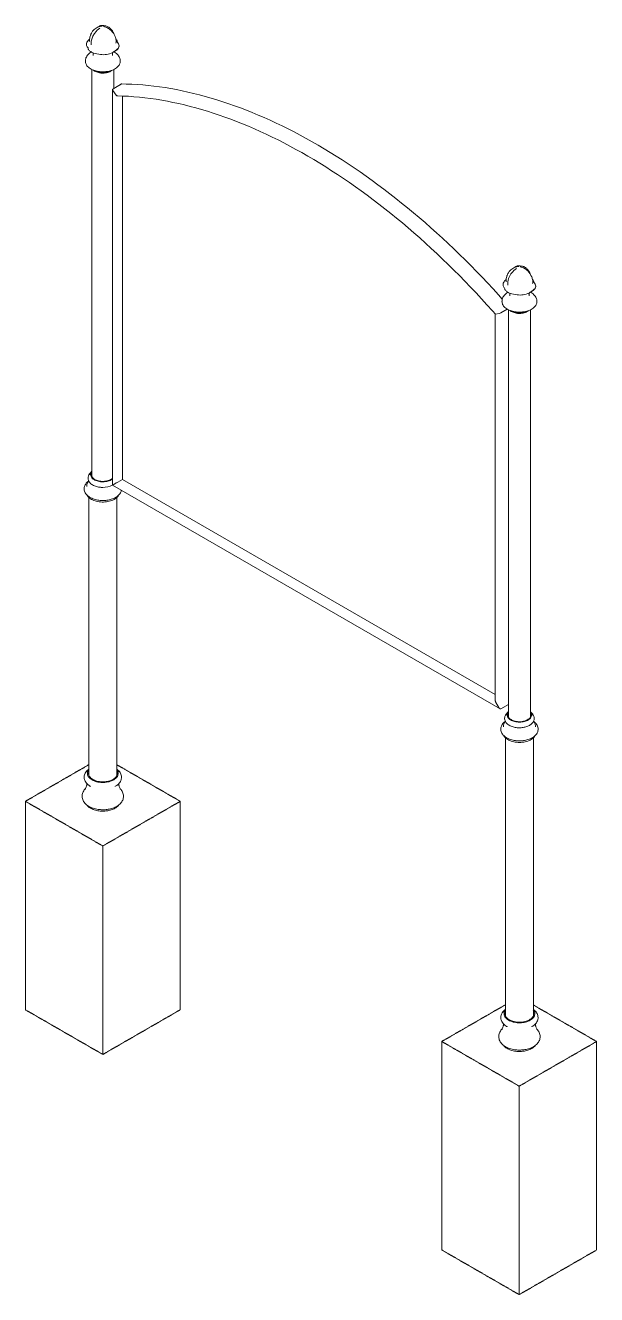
# Model space of a CAD drawing. Header units: millimetres. Extents: x -355 to 6904, y 484 to 5342.
# Drawn here: x 5346 to 6904, y 1877 to 5342 of the extents above; entities that cross this region are included whole.
import ezdxf

# ---------------------------------------------------------------- set-up
doc = ezdxf.new("R2010")
doc.units = ezdxf.units.MM
doc.linetypes.add('HIDDEN', pattern=[1.905, 1.27, -0.635])
doc.layers.add('ZANO_R', color=7, linetype='Continuous', lineweight=0)
doc.layers.add('ZANO_R_przerywana', color=7, linetype='HIDDEN', lineweight=0)

msp = doc.modelspace()

# ---------------------------------------------------------------- linework, layer by layer
at = {"layer": 'ZANO_R'}
for p, q in [((5559.6, 5340.3), (5559.4, 5340.3)), ((5525.4, 5288.6), (5525.4, 5288.5)), ((5586.5, 5269.2), (5586.6, 5269.3)), ((5593.1, 5293), (5593.1, 5293.2)), ((5546.4, 5263.1), (5546.6, 5263)), ((5527.2, 5221.3), (5527.2, 4109.8)), ((5539.8, 5216.8), (5539.8, 5216.6)), ((5574.6, 5216.6), (5574.6, 5216.8)), ((5587.2, 5169.7), (5587.2, 5221.3)), ((5583.2, 5166.2), (5583.2, 4086.3)), ((5608, 5181.7), (5584.1, 5167.8)), ((5608, 5181.6), (5584.1, 5167.8)), ((5584.1, 5163.9), (5593.9, 5151)), ((5584.1, 5163.8), (5593.9, 5151)), ((5610.8, 5148.8), (5610.8, 4102.3)), ((6696, 4684.3), (6695.7, 4684.3)), ((6661.7, 4632.6), (6661.7, 4632.5)), ((6722.9, 4613.2), (6722.9, 4613.3)), ((6729.5, 4637), (6729.5, 4637.2)), ((6682.8, 4607), (6683, 4607)), ((6627.8, 4553.8), (6627.8, 3498.1)), ((6628.7, 4553.7), (6638.6, 4555.1)), ((6628.7, 4553.7), (6638.5, 4555.1)), ((6642.8, 4556.7), (6660.5, 4566.9)), ((6642.8, 4556.7), (6660.5, 4566.9)), ((6663.6, 4565.3), (6663.6, 3453.7)), ((6676.2, 4560.8), (6676.2, 4560.6)), ((6711, 4560.6), (6711, 4560.8)), ((6723.6, 3453.8), (6723.6, 4565.3)), ((5584.1, 4086.8), (5593.9, 4092.5)), ((5598.2, 4095), (5610.8, 4102.3)), ((5610.8, 4102.3), (6627.8, 3515.2)), ((5583.2, 4086.3), (6640.7, 3475.9)), ((5519.3, 4052.7), (5519.3, 3293.8)), ((5595.1, 3293.8), (5595.1, 4052.7)), ((6638.6, 3478.1), (6628.7, 3495.2)), ((6663.6, 3487.7), (6642.8, 3475.7)), ((6655.7, 3396.7), (6655.7, 2637.8)), ((6731.5, 2637.8), (6731.5, 3396.7)), ((6731.5, 2641.5), (6732.1, 2639.7))]:
    msp.add_line(p, q, dxfattribs=at)
at = {"layer": 'ZANO_R', "flags": 128}
for points in [[(5552.2, 5339.2), (5551.9, 5339.1), (5550, 5338.9), (5548.2, 5338.4), (5546.5, 5337.9), (5544.5, 5337.2), (5541.9, 5336), (5538.9, 5334.3), (5536.2, 5332.3), (5533.8, 5330.3), (5531.8, 5328.3), (5530.4, 5326.8), (5529.3, 5325.4), (5528.4, 5324.2), (5527.3, 5322.5), (5526, 5320.2), (5524.8, 5317.7), (5524.1, 5316.2), (5523.7, 5315), (5523.3, 5313.9), (5522.7, 5312.2), (5522, 5309.7), (5521.4, 5306.4), (5521.1, 5303.6), (5521.1, 5300.3), (5521.3, 5297.6)], [(5560, 5340.4), (5559.7, 5340.6), (5558.8, 5340.9), (5558.1, 5341.2), (5557.5, 5341.4), (5556.3, 5341.6), (5555.1, 5341.6), (5553.3, 5341.4), (5551.1, 5340.9), (5548.9, 5340), (5547, 5339), (5545.7, 5338), (5544.8, 5337.3)], [(5587.7, 5317), (5586.8, 5319.7), (5585.5, 5322.4), (5583.2, 5326.6), (5580.1, 5330.7), (5578.6, 5332.4), (5577.2, 5333.7), (5575.7, 5335), (5573.7, 5336.5), (5571.2, 5338), (5569, 5339), (5567.2, 5339.6), (5565.6, 5340.1), (5563.9, 5340.4), (5562.1, 5340.6), (5560.2, 5340.4), (5559.6, 5340.3)], [(5549.3, 5334.3), (5549.1, 5334.2), (5545.5, 5331.4), (5542.2, 5328.5), (5539.1, 5325.3), (5534.1, 5319.1), (5530.1, 5312.3), (5527.7, 5306.8), (5526.2, 5301.5)], [(5593.1, 5293), (5593.4, 5297), (5593.3, 5301), (5592.9, 5304.3), (5592.3, 5306.9), (5591.6, 5308.9), (5590.8, 5310.9), (5588.8, 5315.3), (5585.9, 5320), (5582.8, 5324.2), (5580.9, 5326.3), (5579, 5328.1), (5577.2, 5329.8), (5575.2, 5331.3), (5572.8, 5333), (5570.9, 5334.1)], [(5526.1, 5268.8), (5524.8, 5268.1), (5522.2, 5266.3), (5519.7, 5264.4), (5517.4, 5262.3), (5515.4, 5260), (5513.7, 5257.7), (5512.3, 5255.3), (5511.2, 5252.9), (5510.5, 5250.7), (5510.1, 5248.6), (5509.8, 5246.7), (5509.7, 5245.4), (5509.7, 5244.6), (5509.7, 5244.2), (5509.7, 5243.5), (5509.7, 5242.2), (5510.1, 5239.9), (5510.6, 5237.8), (5511.4, 5235.7), (5512.5, 5233.6), (5513.9, 5231.6), (5515.7, 5229.5), (5517.7, 5227.5), (5520, 5225.6), (5522.6, 5223.8), (5525.5, 5222.1), (5528.6, 5220.6), (5532, 5219.2), (5535.2, 5218.1), (5538.5, 5217.1), (5541.8, 5216.4), (5545.2, 5215.8), (5548.3, 5215.4), (5550.9, 5215.1), (5553.1, 5215), (5557.2, 5214.9)], [(5513.1, 5293.5), (5512.9, 5292.8), (5512.6, 5290.9), (5512.7, 5289), (5513.1, 5287), (5513.7, 5285.2), (5514.7, 5283.4), (5515.9, 5281.6), (5517, 5280.3)], [(5513.9, 5295.6), (5513.4, 5294.6), (5513.2, 5293.9)], [(5516.9, 5280.8), (5516.9, 5280.7), (5516.9, 5280.5)], [(5516.9, 5280.5), (5516.9, 5280), (5517.1, 5278.5), (5517.5, 5277.1), (5518.3, 5275.6), (5519.2, 5274.2), (5520.6, 5272.7), (5522.2, 5271.3), (5524.1, 5269.9), (5526.3, 5268.7), (5527.2, 5268.2)], [(5527.5, 5268.1), (5527.6, 5268), (5528.2, 5267.8), (5532, 5266.2), (5536.4, 5264.8), (5541.3, 5263.7), (5546.6, 5263.1)], [(5531.7, 5266.3), (5531.2, 5265), (5530.9, 5263.7), (5530.7, 5262.4), (5530.6, 5260.6), (5530.7, 5259.6), (5530.7, 5259.5), (5530.7, 5259.5), (5530.7, 5259.4), (5530.7, 5259.4), (5530.7, 5259.4), (5530.7, 5259.4), (5530.7, 5259.4), (5530.7, 5259.4)], [(5557.2, 5214.9), (5561.2, 5214.9), (5562.8, 5215), (5565.5, 5215.3), (5568.2, 5215.6), (5571.1, 5216.1), (5574.1, 5216.7), (5577.1, 5217.5), (5580.1, 5218.4), (5583.2, 5219.5), (5586.2, 5220.7), (5589, 5222.2), (5591.7, 5223.7), (5594.2, 5225.4), (5596.4, 5227.2), (5598.5, 5229.2), (5600.2, 5231.2), (5601.7, 5233.3), (5602.8, 5235.4), (5603.7, 5237.3), (5604.2, 5239.2), (5604.6, 5241.1), (5604.7, 5242.8), (5604.8, 5243.9), (5604.8, 5244.4), (5604.7, 5244.9), (5604.7, 5245.7), (5604.6, 5247.2), (5604.3, 5249), (5603.7, 5251.3), (5602.9, 5253.6), (5601.8, 5255.9), (5600.4, 5258.2), (5598.7, 5260.4), (5596.8, 5262.5), (5594.6, 5264.5), (5592, 5266.5), (5589.3, 5268.3), (5587, 5269.5)], [(5583.7, 5259.4), (5583.7, 5259.4), (5583.7, 5259.4), (5583.7, 5259.4), (5583.7, 5259.4), (5583.7, 5259.5), (5583.7, 5259.5), (5583.7, 5259.5), (5583.7, 5259.5), (5583.8, 5259.6), (5583.8, 5260.2), (5583.8, 5262.2), (5583.5, 5263.8), (5583.2, 5265.2), (5582.5, 5266.6)], [(5586.5, 5269.3), (5587.6, 5269.8), (5590.1, 5271), (5592.2, 5272.2), (5594.3, 5273.6), (5596.1, 5275.1), (5597.8, 5276.7), (5599.2, 5278.4), (5600.3, 5280.1), (5601.1, 5281.9), (5601.6, 5283.7), (5601.8, 5285.4), (5601.7, 5287.1), (5601.3, 5288.6), (5601.3, 5288.7)], [(5601.1, 5289.1), (5601.3, 5288.7), (5601.8, 5286), (5601.3, 5283.1), (5600, 5280.3), (5599.7, 5279.8), (5597.6, 5277.2), (5594.7, 5274.7), (5591.2, 5272.3), (5587, 5270.2)], [(5596.5, 5298.7), (5597.2, 5297), (5597.4, 5294.8)], [(5546.6, 5263.1), (5546.6, 5263.1), (5546.6, 5263.1)], [(5532.2, 5219), (5532.8, 5218.5), (5534.9, 5217), (5537.2, 5215.7), (5539.7, 5214.5), (5542.4, 5213.5), (5545.4, 5212.7), (5548.4, 5212), (5551.6, 5211.6), (5554.8, 5211.3), (5558, 5211.3), (5561.3, 5211.4), (5564.5, 5211.8), (5567.6, 5212.3), (5570.6, 5213.1), (5573.4, 5214), (5576, 5215.1), (5578.4, 5216.3), (5580.6, 5217.7), (5582.2, 5219)], [(5584.1, 5163.8), (5583.6, 5164.6), (5583.2, 5165.9), (5583.3, 5166.8), (5583.7, 5167.5), (5584.1, 5167.8)], [(5608, 5181.6), (5608.5, 5181.8), (5609.1, 5181.9)], [(6646.9, 4594.6), (6636.6, 4606.1), (6621.6, 4622.4), (6606.6, 4638.5), (6591.5, 4654.5), (6576.3, 4670.2), (6561, 4685.8), (6545.6, 4701.2), (6530.2, 4716.4), (6514.7, 4731.4), (6499.1, 4746.1), (6483.4, 4760.7), (6467.7, 4775), (6452, 4789.2), (6436.1, 4803.1), (6420.2, 4816.8), (6404.3, 4830.3), (6388.3, 4843.6), (6372.3, 4856.7), (6356.2, 4869.5), (6340.1, 4882.1), (6323.9, 4894.4), (6307.7, 4906.6), (6291.5, 4918.4), (6275.3, 4930.1), (6259, 4941.5), (6242.7, 4952.7), (6226.4, 4963.6), (6210, 4974.3), (6193.7, 4984.7), (6177.3, 4994.9), (6160.9, 5004.8), (6144.6, 5014.5), (6128.2, 5023.9), (6111.8, 5033), (6095.5, 5041.9), (6079.1, 5050.6), (6062.7, 5058.9), (6046.4, 5067.1), (6030.1, 5074.9), (6013.8, 5082.5), (5997.5, 5089.8), (5981.3, 5096.8), (5965, 5103.6), (5948.8, 5110.1), (5932.7, 5116.3), (5916.6, 5122.2), (5900.5, 5127.9), (5884.4, 5133.3), (5868.5, 5138.4), (5852.5, 5143.2), (5836.6, 5147.8), (5820.8, 5152), (5805, 5156), (5789.3, 5159.7), (5773.7, 5163.1), (5758.1, 5166.3), (5742.6, 5169.1), (5727.1, 5171.7), (5711.8, 5174), (5696.5, 5176), (5681.3, 5177.7), (5666.1, 5179.1), (5651.1, 5180.2), (5636.2, 5181.1), (5621.3, 5181.6), (5609.1, 5181.9)], [(5597.1, 5149.2), (5597.9, 5149.2), (5612.6, 5148.7), (5627.4, 5148), (5642.2, 5146.9), (5657.2, 5145.6), (5672.2, 5143.9), (5687.4, 5142), (5702.6, 5139.8), (5717.9, 5137.3), (5733.2, 5134.6), (5748.6, 5131.5), (5764.1, 5128.2), (5779.7, 5124.5), (5795.3, 5120.6), (5811, 5116.5), (5826.7, 5112), (5842.5, 5107.2), (5858.4, 5102.2), (5874.3, 5096.9), (5890.2, 5091.3), (5906.2, 5085.5), (5922.2, 5079.4), (5938.3, 5073), (5954.4, 5066.3), (5970.5, 5059.3), (5986.6, 5052.1), (6002.8, 5044.6), (6019, 5036.9), (6035.2, 5028.9), (6051.4, 5020.6), (6067.6, 5012), (6083.9, 5003.2), (6100.1, 4994.2), (6116.4, 4984.9), (6132.6, 4975.3), (6148.9, 4965.4), (6165.1, 4955.4), (6181.3, 4945), (6197.6, 4934.4), (6213.8, 4923.6), (6230, 4912.5), (6246.1, 4901.2), (6262.3, 4889.6), (6278.4, 4877.8), (6294.4, 4865.8), (6310.5, 4853.5), (6326.5, 4841), (6342.5, 4828.3), (6358.4, 4815.3), (6374.3, 4802.2), (6390.1, 4788.8), (6405.9, 4775.1), (6421.6, 4761.3), (6437.3, 4747.2), (6452.9, 4733), (6468.5, 4718.5), (6483.9, 4703.8), (6499.3, 4688.9), (6514.7, 4673.8), (6529.9, 4658.5), (6545.1, 4643.1), (6560.2, 4627.4), (6575.3, 4611.5), (6590.2, 4595.5), (6605, 4579.2), (6619.8, 4562.8), (6627.9, 4553.7)], [(6688.5, 4683.2), (6688.3, 4683.1), (6686.4, 4682.8), (6684.6, 4682.4), (6682.9, 4681.9), (6680.9, 4681.2), (6678.3, 4680), (6675.3, 4678.3), (6672.6, 4676.3), (6670.2, 4674.3), (6668.2, 4672.3), (6666.8, 4670.8), (6665.7, 4669.4), (6664.8, 4668.1), (6663.7, 4666.5), (6662.3, 4664.2), (6661.1, 4661.7), (6660.5, 4660.2), (6660, 4659), (6659.6, 4657.9), (6659.1, 4656.2), (6658.4, 4653.7), (6657.8, 4650.4), (6657.5, 4647.6), (6657.4, 4644.3), (6657.7, 4641.6)], [(6685.6, 4678.3), (6685.5, 4678.2), (6681.9, 4675.4), (6678.6, 4672.5), (6675.4, 4669.3), (6670.5, 4663.1), (6666.4, 4656.3), (6664.1, 4650.7), (6662.6, 4645.4)], [(6696.3, 4684.4), (6696, 4684.6), (6695.2, 4684.9), (6694.5, 4685.2), (6693.9, 4685.4), (6692.7, 4685.5), (6691.5, 4685.6), (6689.7, 4685.4), (6687.4, 4684.9), (6685.3, 4684), (6683.4, 4683), (6682.1, 4682), (6681.1, 4681.3)], [(6724.1, 4661), (6723.1, 4663.7), (6721.9, 4666.4), (6719.5, 4670.6), (6716.5, 4674.7), (6714.9, 4676.4), (6713.6, 4677.7), (6712.1, 4679), (6710.1, 4680.5), (6707.6, 4681.9), (6705.4, 4683), (6703.6, 4683.6), (6701.9, 4684.1), (6700.3, 4684.4), (6698.5, 4684.5), (6696.6, 4684.4), (6696, 4684.3)], [(6729.5, 4637), (6729.8, 4641), (6729.7, 4645), (6729.2, 4648.3), (6728.6, 4650.9), (6728, 4652.9), (6727.2, 4654.9), (6725.1, 4659.3), (6722.3, 4664), (6719.1, 4668.2), (6717.2, 4670.3), (6715.4, 4672.1), (6713.5, 4673.7), (6711.6, 4675.3), (6709.2, 4677), (6707.2, 4678.1)], [(6732.9, 4642.6), (6733.5, 4641), (6733.8, 4638.8)], [(6662.4, 4612.8), (6661.2, 4612.1), (6658.6, 4610.3), (6656.1, 4608.4), (6653.8, 4606.3), (6651.8, 4604), (6650.1, 4601.7), (6648.7, 4599.3), (6647.6, 4596.9), (6646.9, 4594.7), (6646.4, 4592.6), (6646.2, 4590.7), (6646.1, 4589.4), (6646.1, 4588.6), (6646, 4588.1), (6646, 4587.5), (6646.1, 4586.2), (6646.4, 4583.9), (6647, 4581.8), (6647.8, 4579.7), (6648.9, 4577.6), (6650.3, 4575.6), (6652, 4573.5), (6654.1, 4571.5), (6656.4, 4569.6), (6659, 4567.8), (6661.9, 4566.1), (6665, 4564.6), (6668.4, 4563.2), (6671.5, 4562.1), (6674.9, 4561.1), (6678.2, 4560.4), (6681.5, 4559.8), (6684.7, 4559.3), (6687.3, 4559.1), (6689.5, 4558.9), (6693.6, 4558.8)], [(6649.4, 4637.5), (6649.2, 4636.8), (6649, 4634.9), (6649.1, 4633), (6649.4, 4631), (6650.1, 4629.2), (6651, 4627.4), (6652.3, 4625.6), (6653.4, 4624.3)], [(6650.3, 4639.6), (6649.8, 4638.5), (6649.6, 4637.9)], [(6653.3, 4624.7), (6653.3, 4624.7), (6653.2, 4624.5)], [(6653.3, 4624.4), (6653.3, 4624), (6653.5, 4622.5), (6653.9, 4621.1), (6654.6, 4619.6), (6655.6, 4618.2), (6657, 4616.7), (6658.6, 4615.3), (6660.5, 4613.9), (6662.6, 4612.7), (6663.6, 4612.2)], [(6663.8, 4612.1), (6664, 4612), (6664.6, 4611.7), (6668.4, 4610.1), (6672.7, 4608.8), (6677.7, 4607.7), (6683, 4607.1)], [(6668.1, 4610.3), (6667.6, 4609), (6667.2, 4607.7), (6667, 4606.4), (6667, 4604.6), (6667.1, 4603.6), (6667.1, 4603.5), (6667.1, 4603.4), (6667.1, 4603.4), (6667.1, 4603.4), (6667.1, 4603.4), (6667.1, 4603.4), (6667.1, 4603.4), (6667.1, 4603.4)], [(6693.6, 4558.8), (6697.5, 4558.9), (6699.2, 4559), (6701.8, 4559.3), (6704.6, 4559.6), (6707.5, 4560.1), (6710.5, 4560.7), (6713.5, 4561.4), (6716.5, 4562.4), (6719.5, 4563.5), (6722.5, 4564.7), (6725.4, 4566.1), (6728.1, 4567.7), (6730.6, 4569.4), (6732.8, 4571.2), (6734.8, 4573.1), (6736.6, 4575.2), (6738.1, 4577.3), (6739.2, 4579.4), (6740, 4581.3), (6740.6, 4583.2), (6740.9, 4585.1), (6741.1, 4586.8), (6741.1, 4587.9), (6741.1, 4588.4), (6741.1, 4588.9), (6741.1, 4589.7), (6740.9, 4591.1), (6740.7, 4593), (6740.1, 4595.3), (6739.3, 4597.6), (6738.2, 4599.9), (6736.8, 4602.2), (6735.1, 4604.4), (6733.1, 4606.5), (6730.9, 4608.5), (6728.4, 4610.5), (6725.6, 4612.3), (6723.4, 4613.5)], [(6720.1, 4603.4), (6720.1, 4603.4), (6720.1, 4603.4), (6720.1, 4603.4), (6720.1, 4603.4), (6720.1, 4603.4), (6720.1, 4603.5), (6720.1, 4603.5), (6720.1, 4603.5), (6720.1, 4603.6), (6720.2, 4604.2), (6720.2, 4606.2), (6719.9, 4607.8), (6719.5, 4609.2), (6718.9, 4610.6)], [(6722.9, 4613.3), (6724, 4613.8), (6726.5, 4615), (6728.6, 4616.2), (6730.7, 4617.6), (6732.5, 4619), (6734.1, 4620.7), (6735.6, 4622.4), (6736.7, 4624.1), (6737.5, 4625.9), (6738, 4627.7), (6738.2, 4629.4), (6738.1, 4631.1), (6737.7, 4632.6), (6737.6, 4632.6)], [(6737.4, 4633.1), (6737.6, 4632.7), (6738.1, 4630), (6737.7, 4627.1), (6736.4, 4624.2), (6736.1, 4623.8), (6734, 4621.2), (6731.1, 4618.7), (6727.6, 4616.3), (6723.4, 4614.2)], [(6683, 4607), (6683, 4607.1), (6683, 4607.1)], [(6628.7, 4553.7), (6628.1, 4553.6), (6627.9, 4553.7)], [(6668.6, 4563), (6669.2, 4562.5), (6671.2, 4561), (6673.5, 4559.7), (6676.1, 4558.5), (6678.8, 4557.5), (6681.7, 4556.7), (6684.8, 4556), (6687.9, 4555.6), (6691.1, 4555.3), (6694.4, 4555.3), (6697.6, 4555.4), (6700.8, 4555.8), (6703.9, 4556.3), (6706.9, 4557.1), (6709.7, 4558), (6712.4, 4559.1), (6714.8, 4560.3), (6717, 4561.7), (6718.6, 4563)], [(5527.2, 4124.8), (5526.5, 4124.1), (5525.2, 4122.6), (5524.2, 4121.1), (5523.4, 4119.6), (5522.8, 4118.1), (5522.4, 4116.7), (5522.2, 4115.6), (5522.2, 4115.4), (5522.2, 4115.4), (5522.2, 4115.4), (5522.2, 4115.4), (5522.2, 4115.4), (5522.2, 4115.4), (5522.2, 4115.4), (5522.2, 4115.4), (5522.2, 4115.4), (5522.2, 4115.4), (5522.2, 4115.4)], [(5583.2, 4103), (5582, 4102.2), (5579.6, 4100.8), (5576.9, 4099.5), (5574.1, 4098.4), (5571.1, 4097.5), (5567.9, 4096.8), (5564.6, 4096.3), (5561.2, 4095.9), (5557.8, 4095.8), (5554.4, 4095.9), (5551, 4096.1), (5547.7, 4096.6), (5544.5, 4097.3), (5541.4, 4098.1), (5538.5, 4099.1), (5535.8, 4100.3), (5533.3, 4101.7), (5531, 4103.2), (5529.1, 4104.8), (5527.4, 4106.5), (5526.1, 4108.3), (5525.1, 4110.2), (5524.4, 4112.1), (5524.1, 4114.1), (5524.1, 4116.1), (5524.5, 4118), (5525.2, 4120), (5526.3, 4121.8), (5527.2, 4123.1)], [(5518.3, 4097.6), (5518, 4097.3), (5515.8, 4095.5), (5513.8, 4093.7), (5512, 4091.7), (5510.5, 4089.6), (5509.1, 4087.4), (5508, 4085.1), (5507.2, 4082.7), (5506.6, 4080.3), (5506.3, 4077.7), (5506.3, 4075.1), (5506.6, 4072.5), (5507.2, 4070.1), (5508.1, 4067.7), (5509.2, 4065.4), (5510.7, 4063.2), (5512.3, 4061.1), (5514.2, 4059.1), (5516.4, 4057.1), (5518.8, 4055.3), (5521.3, 4053.7), (5524.1, 4052.1), (5527, 4050.7), (5530, 4049.5), (5533.2, 4048.3), (5536.5, 4047.4), (5539.8, 4046.6), (5543.2, 4045.9), (5546.5, 4045.4), (5549.6, 4045.1), (5551.8, 4044.9), (5554.2, 4044.8), (5557.2, 4044.7)], [(5518.7, 4098.1), (5518.7, 4098.1), (5517.2, 4095.9), (5516.3, 4094.5), (5515.8, 4093.5), (5515.1, 4092.1), (5514.4, 4090.3), (5513.8, 4088.3), (5513.5, 4086.2), (5513.4, 4084.4), (5513.4, 4083.6), (5513.4, 4083.3), (5513.4, 4083.2), (5513.4, 4083.1), (5513.4, 4083.1), (5513.4, 4083), (5513.4, 4083), (5513.4, 4083)], [(5524.1, 4120.9), (5523.7, 4120.6), (5522, 4118.9), (5520.6, 4117.1), (5519.4, 4115.2), (5518.4, 4113.3), (5517.7, 4111.2), (5517.2, 4109), (5516.9, 4106.8), (5516.9, 4104.4), (5517.3, 4102), (5517.9, 4099.8), (5518.8, 4097.8), (5520, 4095.7), (5521.4, 4093.8), (5523, 4092), (5524.9, 4090.3), (5527, 4088.7), (5529.3, 4087.2), (5531.7, 4085.9), (5534.3, 4084.7), (5537.1, 4083.6), (5539.9, 4082.7), (5542.8, 4082), (5545.8, 4081.4), (5548.6, 4080.9), (5551.1, 4080.7), (5553.1, 4080.5), (5555.4, 4080.4), (5557.2, 4080.4)], [(5583.2, 4104.8), (5581.7, 4103.7), (5579.5, 4102.3), (5577.1, 4101), (5574.4, 4099.8), (5571.5, 4098.9), (5568.5, 4098.1), (5565.3, 4097.5), (5562, 4097.1), (5558.7, 4096.9), (5555.4, 4096.9), (5552.1, 4097.1), (5548.8, 4097.5), (5545.7, 4098.1), (5542.6, 4098.9), (5539.8, 4099.9), (5537.1, 4101.1), (5534.7, 4102.4), (5532.5, 4103.9), (5530.6, 4105.4), (5529, 4107.1), (5527.7, 4108.9), (5526.7, 4110.7), (5526.1, 4112.6), (5525.9, 4114.6), (5526, 4116.5), (5526.5, 4118.4), (5527.2, 4120.1)], [(5527.2, 4114.6), (5526.5, 4112.9), (5526.3, 4112.2)], [(5599.6, 4058.4), (5598.8, 4057), (5597.2, 4054.9), (5595.3, 4052.9), (5593.1, 4051), (5590.6, 4049.2), (5587.8, 4047.5), (5584.8, 4046), (5581.5, 4044.7), (5578.1, 4043.5), (5574.5, 4042.5), (5570.8, 4041.7), (5566.9, 4041.1), (5563, 4040.7), (5559, 4040.5), (5555, 4040.5), (5551, 4040.7), (5547.1, 4041.2), (5543.3, 4041.8), (5539.5, 4042.6), (5536, 4043.6), (5532.5, 4044.8), (5529.3, 4046.2), (5526.3, 4047.7), (5523.6, 4049.4), (5521.1, 4051.2), (5518.9, 4053.1), (5517.1, 4055.1), (5515.5, 4057.3), (5514.7, 4058.6)], [(5557.2, 4044.7), (5561.3, 4044.8), (5562.9, 4044.9), (5565.6, 4045.1), (5568.4, 4045.5), (5571.4, 4045.9), (5574.4, 4046.5), (5577.4, 4047.2), (5580.4, 4048.1), (5583.3, 4049), (5586.2, 4050.2), (5588.9, 4051.4), (5591.5, 4052.7), (5594, 4054.2), (5596.3, 4055.8), (5598.5, 4057.5), (5600.4, 4059.3), (5602.2, 4061.2), (5603.8, 4063.2), (5605.1, 4065.3), (5606.2, 4067.5), (5607.1, 4069.7), (5607.7, 4072), (5607.7, 4072.2)], [(6660.4, 3464.9), (6660, 3464.6), (6658.4, 3462.9), (6657, 3461.1), (6655.8, 3459.2), (6654.8, 3457.2), (6654, 3455.2), (6653.5, 3453), (6653.3, 3450.8), (6653.3, 3448.4), (6653.7, 3446), (6654.3, 3443.8), (6655.2, 3441.7), (6656.3, 3439.7), (6657.7, 3437.8), (6659.4, 3436), (6661.3, 3434.2), (6663.4, 3432.6), (6665.6, 3431.2), (6668.1, 3429.9), (6670.7, 3428.7), (6673.4, 3427.6), (6676.3, 3426.7), (6679.2, 3426), (6682.1, 3425.4), (6685, 3424.9), (6687.4, 3424.6), (6689.4, 3424.5), (6691.7, 3424.4), (6693.6, 3424.4)], [(6663.6, 3468.8), (6662.8, 3468.1), (6661.6, 3466.6), (6660.5, 3465.1), (6659.7, 3463.6), (6659.1, 3462.1), (6658.8, 3460.7), (6658.6, 3459.6), (6658.6, 3459.4), (6658.6, 3459.4), (6658.6, 3459.4), (6658.6, 3459.4), (6658.6, 3459.3), (6658.6, 3459.3), (6658.6, 3459.3), (6658.6, 3459.3), (6658.6, 3459.3), (6658.6, 3459.3), (6658.6, 3459.4)], [(6671.9, 3444.4), (6669.4, 3445.8), (6667.2, 3447.3), (6665.3, 3448.9), (6663.6, 3450.7), (6662.3, 3452.5), (6661.3, 3454.4), (6660.7, 3456.3), (6660.4, 3458.3), (6660.5, 3460.3), (6660.9, 3462.2), (6661.7, 3464.1), (6662.7, 3466), (6663.6, 3467.1)], [(6723.6, 3467.1), (6724.2, 3466.3), (6725.4, 3464.4), (6726.2, 3462.5), (6726.6, 3460.6), (6726.7, 3458.6), (6726.5, 3456.6), (6725.9, 3454.7), (6725, 3452.8), (6723.7, 3450.9), (6722.1, 3449.2), (6720.3, 3447.5), (6718.1, 3446), (6715.7, 3444.6), (6713, 3443.4), (6710.1, 3442.3), (6707.1, 3441.4), (6703.9, 3440.7), (6700.6, 3440.2), (6697.2, 3439.9), (6693.8, 3439.8), (6690.4, 3439.9), (6687, 3440.2), (6683.7, 3440.6), (6680.5, 3441.3), (6677.5, 3442.2), (6674.6, 3443.2), (6671.9, 3444.4)], [(6693.6, 3424.4), (6697.2, 3424.5), (6698.6, 3424.6), (6701, 3424.8), (6703.5, 3425.1), (6706.1, 3425.6), (6708.7, 3426.1), (6711.3, 3426.8), (6713.8, 3427.7), (6716.3, 3428.6), (6718.7, 3429.7), (6721, 3430.9), (6723.1, 3432.2), (6725.1, 3433.6), (6726.9, 3435.1), (6728.5, 3436.7), (6729.9, 3438.4), (6731.2, 3440.3), (6732.2, 3442.2), (6733, 3444.1), (6733.5, 3446.2), (6733.8, 3448.4), (6733.9, 3450.6), (6733.6, 3453), (6733.1, 3455.2), (6732.3, 3457.4), (6731.2, 3459.4), (6729.9, 3461.4), (6728.3, 3463.4), (6726.7, 3464.9)], [(6728.6, 3459.3), (6728.6, 3459.3), (6728.6, 3459.3), (6728.6, 3459.3), (6728.6, 3459.3), (6728.6, 3459.3), (6728.6, 3459.3), (6728.6, 3459.3), (6728.6, 3459.4), (6728.6, 3459.4), (6728.6, 3459.4), (6728.6, 3459.4), (6728.6, 3459.4), (6728.6, 3459.5), (6728.5, 3460.1), (6728.1, 3461.8), (6727.5, 3463.3), (6726.7, 3465), (6725.6, 3466.6), (6724.2, 3468.2), (6723.6, 3468.8)], [(6654.7, 3441.5), (6654.3, 3441.3), (6652.2, 3439.5), (6650.2, 3437.6), (6648.4, 3435.6), (6646.8, 3433.6), (6645.5, 3431.4), (6644.4, 3429.1), (6643.5, 3426.7), (6643, 3424.3), (6642.7, 3421.7), (6642.7, 3419.1), (6643, 3416.5), (6643.6, 3414.1), (6644.5, 3411.7), (6645.6, 3409.4), (6647, 3407.2), (6648.7, 3405.1), (6650.6, 3403), (6652.7, 3401.1), (6655.1, 3399.3), (6657.7, 3397.7), (6660.4, 3396.1), (6663.3, 3394.7), (6666.4, 3393.5), (6669.5, 3392.3), (6672.8, 3391.4), (6676.2, 3390.6), (6679.6, 3389.9), (6682.8, 3389.4), (6685.9, 3389.1), (6688.2, 3388.9), (6690.6, 3388.8), (6693.6, 3388.7)], [(6655, 3442.1), (6655, 3442), (6653.5, 3439.9), (6652.7, 3438.5), (6652.1, 3437.5), (6651.5, 3436.1), (6650.8, 3434.3), (6650.2, 3432.3), (6649.8, 3430.2), (6649.7, 3428.4), (6649.7, 3427.6), (6649.7, 3427.3), (6649.8, 3427.2), (6649.8, 3427.1), (6649.8, 3427.1), (6649.8, 3427), (6649.8, 3427), (6649.8, 3427)], [(6673.1, 3445.3), (6670.7, 3446.6), (6668.5, 3448.1), (6666.7, 3449.7), (6665.1, 3451.4), (6663.9, 3453.2), (6663, 3455), (6662.4, 3456.9), (6662.3, 3458.8), (6662.4, 3460.8), (6662.9, 3462.7), (6663.6, 3464.1)], [(6663.6, 3458.6), (6662.9, 3457.1), (6662.6, 3456.2)], [(6723.6, 3464.1), (6723.8, 3463.8), (6724.5, 3461.9), (6724.8, 3460), (6724.9, 3458.1), (6724.5, 3456.2), (6723.8, 3454.3), (6722.8, 3452.4), (6721.5, 3450.7), (6719.8, 3449), (6717.8, 3447.5), (6715.6, 3446), (6713.1, 3444.8), (6710.3, 3443.7), (6707.4, 3442.7), (6704.4, 3442), (6701.2, 3441.4), (6697.9, 3441), (6694.6, 3440.9), (6691.2, 3440.9), (6687.9, 3441.1), (6684.7, 3441.6), (6681.6, 3442.2), (6678.5, 3443.1), (6675.7, 3444.1), (6673.1, 3445.3)], [(6693.6, 3388.7), (6697.7, 3388.8), (6699.3, 3388.9), (6702, 3389.1), (6704.8, 3389.5), (6707.7, 3389.9), (6710.7, 3390.5), (6713.7, 3391.2), (6716.7, 3392.1), (6719.7, 3393), (6722.5, 3394.1), (6725.3, 3395.4), (6727.9, 3396.7), (6730.4, 3398.2), (6732.7, 3399.8), (6734.8, 3401.5), (6736.8, 3403.3), (6738.6, 3405.2), (6740.1, 3407.2), (6741.5, 3409.3), (6742.6, 3411.4), (6743.4, 3413.7), (6744.1, 3416), (6744.4, 3418.4), (6744.5, 3420.9), (6744.3, 3423.5), (6743.8, 3426.1), (6742.9, 3428.8), (6741.8, 3431.2), (6740.4, 3433.4), (6738.8, 3435.7), (6736.9, 3437.8), (6734.7, 3439.8), (6732.5, 3441.6)], [(6728.8, 3458.5), (6728.8, 3458.5), (6728.8, 3458.6), (6728.8, 3458.8), (6728.7, 3459), (6728.7, 3459.2), (6728.6, 3459.4), (6728.5, 3459.8), (6728.5, 3459.8)], [(6737.4, 3427), (6737.4, 3427), (6737.4, 3427), (6737.4, 3427.1), (6737.4, 3427.1), (6737.4, 3427.2), (6737.4, 3427.3), (6737.4, 3427.4), (6737.4, 3427.8), (6737.4, 3428.8), (6737.3, 3430.6), (6736.8, 3432.8), (6736.3, 3434.6), (6735.6, 3436.2), (6734.9, 3437.6), (6734.4, 3438.6), (6733.8, 3439.6), (6732.3, 3441.9), (6732.1, 3442)], [(6664.5, 3390.7), (6661.6, 3392.3), (6658.9, 3394.1), (6656.6, 3395.9), (6654.5, 3397.9), (6652.8, 3400), (6651.4, 3402.1), (6651.1, 3402.5)], [(6735.9, 3402.3), (6734.5, 3400.2), (6732.8, 3398.1), (6730.8, 3396.1), (6728.5, 3394.2), (6725.9, 3392.5), (6723, 3390.9), (6719.9, 3389.5), (6716.6, 3388.2), (6713.1, 3387.1), (6709.4, 3386.2), (6705.6, 3385.4), (6701.7, 3384.9), (6697.8, 3384.6), (6693.8, 3384.5), (6689.8, 3384.6), (6685.8, 3384.9), (6681.9, 3385.4), (6678.1, 3386.1), (6674.5, 3387), (6670.9, 3388.1), (6667.6, 3389.3), (6664.5, 3390.7)], [(5519.3, 3311.7), (5517.8, 3310.5), (5515.7, 3308.8), (5513.7, 3306.9), (5512, 3304.9), (5510.5, 3302.8), (5509.2, 3300.5), (5508.1, 3298.3), (5507.3, 3295.9), (5506.7, 3293.4), (5506.4, 3290.8), (5506.4, 3288.2), (5506.7, 3285.4), (5507.3, 3282.9), (5508.1, 3280.5), (5509.2, 3278.2), (5510.7, 3275.7), (5512.5, 3273.4), (5514.5, 3271.2), (5516.6, 3269.2), (5518.8, 3267.5), (5520.8, 3266.1), (5522.2, 3265.2), (5522.9, 3264.8), (5523.2, 3264.6), (5523.4, 3264.5), (5523.5, 3264.4), (5523.6, 3264.4), (5523.6, 3264.4)], [(5519.3, 3310.5), (5518.7, 3309.8), (5517.3, 3308.2), (5516.2, 3306.5), (5515.3, 3304.9), (5514.9, 3304), (5514.7, 3303.6), (5514.7, 3303.5), (5514.6, 3303.4), (5514.6, 3303.4), (5514.6, 3303.4), (5514.6, 3303.4), (5514.6, 3303.3), (5514.6, 3303.3)], [(5595.1, 3309.4), (5595.4, 3309), (5596.8, 3307), (5597.9, 3304.8), (5598.6, 3302.6), (5599, 3300.4), (5599, 3298.2), (5598.6, 3296), (5597.9, 3293.8), (5596.9, 3291.6), (5595.5, 3289.5), (5593.8, 3287.5), (5591.8, 3285.6), (5589.5, 3283.9), (5586.9, 3282.2), (5584, 3280.7), (5580.9, 3279.4), (5577.7, 3278.2), (5574.2, 3277.2), (5570.6, 3276.4), (5566.9, 3275.7), (5563.1, 3275.3), (5559.3, 3275.1), (5555.4, 3275.1), (5551.6, 3275.3), (5547.8, 3275.7), (5544, 3276.3), (5540.4, 3277.1), (5537, 3278.1), (5533.7, 3279.3), (5530.6, 3280.6), (5527.7, 3282.1), (5525.1, 3283.8), (5522.8, 3285.5), (5520.8, 3287.4), (5519, 3289.4), (5517.6, 3291.5), (5516.6, 3293.6), (5515.8, 3295.8), (5515.5, 3298), (5515.5, 3300.3), (5515.8, 3302.5), (5516.5, 3304.7), (5517.5, 3306.8), (5518.9, 3308.9), (5519.3, 3309.4)], [(5519.3, 3304.6), (5519, 3303.7), (5518.4, 3301.6), (5518.2, 3299.4), (5518.4, 3297.3), (5518.8, 3295.2), (5519.7, 3293.1), (5520.9, 3291.1), (5522.4, 3289.1), (5524.2, 3287.2), (5526.3, 3285.5), (5528.7, 3283.8), (5531.4, 3282.4), (5534.3, 3281), (5537.4, 3279.8), (5540.7, 3278.8), (5544.1, 3278), (5547.7, 3277.4), (5551.3, 3277), (5555, 3276.7), (5558.7, 3276.7), (5562.4, 3276.9), (5566, 3277.3), (5569.6, 3277.9), (5573.1, 3278.7)], [(5518.7, 3295.7), (5519, 3296.6), (5519.3, 3297.5)], [(5573.1, 3278.7), (5576.4, 3279.6), (5579.5, 3280.8), (5582.5, 3282.1), (5585.2, 3283.5), (5587.6, 3285.1), (5589.8, 3286.9), (5591.7, 3288.7), (5593.3, 3290.7), (5594.5, 3292.7), (5595.4, 3294.7), (5596, 3296.9), (5596.2, 3299), (5596.1, 3301.1), (5595.6, 3303.3), (5595.1, 3304.6)], [(5590.9, 3264.4), (5590.9, 3264.4), (5590.9, 3264.4), (5591, 3264.4), (5591.1, 3264.5), (5591.2, 3264.6), (5591.5, 3264.8), (5592.2, 3265.2), (5593.3, 3265.9), (5595.1, 3267.1), (5597.3, 3268.8), (5599.6, 3270.8), (5601.6, 3273), (5603.5, 3275.3), (5605, 3277.7), (5606.2, 3280.1), (5607, 3282.4), (5607.6, 3284.8), (5608, 3287.2), (5608.1, 3289.8), (5607.9, 3292.5), (5607.3, 3295.3), (5606.5, 3297.8), (5605.5, 3300.2), (5604.1, 3302.5), (5602.5, 3304.7), (5600.7, 3306.9), (5598.6, 3308.9), (5596.3, 3310.8), (5595.1, 3311.7)], [(5599.8, 3303.4), (5599.8, 3303.4), (5599.8, 3303.4), (5599.8, 3303.4), (5599.8, 3303.4), (5599.8, 3303.5), (5599.7, 3303.5), (5599.7, 3303.7), (5599.6, 3304), (5599.1, 3304.9), (5598.2, 3306.6), (5596.9, 3308.5), (5595.3, 3310.3), (5595.1, 3310.5)], [(5595.1, 3297.5), (5595.6, 3296.2), (5595.7, 3295.7)], [(5510, 3258.4), (5508.4, 3256.7), (5506.7, 3254.6), (5505.2, 3252.3), (5503.9, 3249.9), (5502.8, 3247.4), (5502, 3244.9), (5501.3, 3242.1), (5500.9, 3239.1), (5500.9, 3236.4), (5501.1, 3233.7), (5501.6, 3231.1), (5502.4, 3228.5), (5503.4, 3225.9), (5504.7, 3223.4), (5506.3, 3221), (5508.2, 3218.6), (5510.3, 3216.4), (5512.6, 3214.3), (5515.1, 3212.4), (5517.9, 3210.6), (5520.8, 3208.9), (5523.9, 3207.4), (5527.1, 3206), (5530.5, 3204.8), (5533.9, 3203.7), (5537.5, 3202.8), (5541, 3202.1), (5544.6, 3201.5), (5547.9, 3201.1), (5550.6, 3200.9), (5553, 3200.7), (5557.2, 3200.6)], [(5513.9, 3271.8), (5513.8, 3270.9), (5513.8, 3270), (5513.7, 3269.3), (5513.7, 3268.8), (5513.6, 3268.5), (5513.5, 3268.1), (5513.4, 3267.7), (5513.2, 3267.1), (5512.9, 3266.1), (5512.4, 3264.8), (5511.8, 3263), (5510.8, 3260.5), (5510.1, 3258.6), (5509.7, 3257.7), (5509.5, 3257.2), (5509.3, 3256.7), (5509.2, 3256.5), (5509.2, 3256.5)], [(5557.2, 3200.6), (5561.5, 3200.7), (5563.2, 3200.8), (5566, 3201), (5569, 3201.4), (5572.1, 3201.8), (5575.2, 3202.4), (5578.4, 3203.2), (5581.6, 3204), (5584.7, 3205), (5587.8, 3206.2), (5590.8, 3207.5), (5593.6, 3208.9), (5596.3, 3210.4), (5598.9, 3212.1), (5601.3, 3213.9), (5603.5, 3215.8), (5605.6, 3217.9), (5607.4, 3220), (5609, 3222.3), (5610.4, 3224.6), (5611.5, 3227), (5612.4, 3229.5), (5613.1, 3232.2), (5613.4, 3234.8), (5613.6, 3237.5), (5613.4, 3240.3), (5612.9, 3243), (5612.2, 3245.8), (5611.2, 3248.4), (5610, 3250.9), (5608.5, 3253.4), (5606.8, 3255.8), (5604.9, 3257.9), (5604.4, 3258.4)], [(5605.2, 3256.4), (5605.2, 3256.4), (5605.2, 3256.6), (5605, 3256.9), (5604.8, 3257.4), (5604.6, 3258), (5604.3, 3258.8), (5603.1, 3262), (5602.2, 3264.1), (5601.7, 3265.6), (5601.3, 3266.6), (5601.1, 3267.4), (5600.9, 3268), (5600.8, 3268.3), (5600.8, 3268.7), (5600.7, 3269.1), (5600.7, 3269.6), (5600.6, 3270.5), (5600.6, 3271.6), (5600.5, 3271.8)], [(5513.5, 3213.6), (5514.3, 3212.5), (5516, 3210.6), (5518, 3208.8), (5520.2, 3207.1), (5522.5, 3205.5), (5525.1, 3204), (5527.9, 3202.7), (5530.8, 3201.4), (5533.8, 3200.3), (5537, 3199.4), (5540.2, 3198.6), (5543.5, 3197.9), (5546.7, 3197.4), (5549.7, 3197.1), (5551.9, 3196.9), (5554.2, 3196.8), (5557.2, 3196.7)], [(5557.2, 3196.7), (5561.2, 3196.8), (5562.8, 3196.9), (5565.4, 3197.2), (5568.1, 3197.5), (5571, 3197.9), (5573.9, 3198.5), (5576.8, 3199.2), (5579.7, 3200), (5582.5, 3201), (5585.2, 3202.1), (5587.9, 3203.3), (5590.3, 3204.6), (5592.7, 3206), (5594.8, 3207.5), (5596.8, 3209.1), (5598.6, 3210.8), (5600.1, 3212.6), (5600.9, 3213.6)], [(6655.7, 2655.7), (6654.2, 2654.5), (6652, 2652.8), (6650.1, 2650.9), (6648.4, 2648.9), (6646.8, 2646.7), (6645.5, 2644.5), (6644.5, 2642.2), (6643.7, 2639.9), (6643.1, 2637.4), (6642.8, 2634.8), (6642.8, 2632.1), (6643.1, 2629.4), (6643.6, 2626.9), (6644.4, 2624.5), (6645.6, 2622.2), (6647.1, 2619.7), (6648.8, 2617.4), (6650.8, 2615.2), (6653, 2613.2), (6655.1, 2611.5), (6657.2, 2610.1), (6658.5, 2609.2), (6659.3, 2608.8), (6659.6, 2608.6), (6659.8, 2608.5), (6659.9, 2608.4), (6659.9, 2608.4), (6659.9, 2608.4)], [(6655.7, 2654.5), (6655, 2653.8), (6653.7, 2652.2), (6652.6, 2650.5), (6651.7, 2648.9), (6651.3, 2648), (6651.1, 2647.6), (6651, 2647.5), (6651, 2647.4), (6651, 2647.4), (6651, 2647.4), (6651, 2647.3), (6651, 2647.3), (6651, 2647.3)], [(6731.8, 2633.4), (6730, 2631.4), (6728, 2629.5), (6725.7, 2627.7), (6723.1, 2626.1), (6720.2, 2624.6), (6717.1, 2623.3), (6713.8, 2622.1), (6710.4, 2621.1), (6706.8, 2620.3), (6703, 2619.7), (6699.2, 2619.3), (6695.4, 2619.1), (6691.5, 2619.1), (6687.7, 2619.3), (6683.9, 2619.7), (6680.2, 2620.4), (6676.6, 2621.2), (6673.1, 2622.2), (6669.9, 2623.3), (6666.8, 2624.7), (6663.9, 2626.2), (6661.3, 2627.9), (6659, 2629.6), (6657, 2631.5), (6655.3, 2633.5), (6653.9, 2635.6), (6652.9, 2637.8), (6652.2, 2640), (6651.8, 2642.2), (6651.8, 2644.4), (6652.2, 2646.6), (6652.9, 2648.8), (6654, 2651), (6655.4, 2653), (6655.7, 2653.4)], [(6655.7, 2648.6), (6655.6, 2648.3), (6654.9, 2646.2), (6654.6, 2644.1), (6654.6, 2641.9), (6655, 2639.8), (6655.8, 2637.7), (6656.8, 2635.6), (6658.3, 2633.7), (6660, 2631.8), (6662, 2630), (6664.4, 2628.3), (6666.9, 2626.8), (6669.8, 2625.4), (6672.8, 2624.2), (6676, 2623.1), (6679.4, 2622.2), (6683, 2621.5), (6686.6, 2621.1), (6690.3, 2620.8), (6694, 2620.7), (6697.7, 2620.8), (6701.3, 2621.1), (6704.9, 2621.7), (6708.4, 2622.4), (6711.8, 2623.3), (6715, 2624.4), (6718, 2625.7), (6720.8, 2627.1), (6723.3, 2628.6), (6725.6, 2630.3), (6727.6, 2632.1), (6729.2, 2634.1), (6730.6, 2636.1), (6731.6, 2638.1), (6732.2, 2640.2), (6732.6, 2642.4), (6732.5, 2644.5), (6732.1, 2646.6), (6731.5, 2648.6)], [(6655.1, 2639.7), (6655.6, 2641.2), (6655.7, 2641.5)], [(6727.2, 2608.4), (6727.2, 2608.4), (6727.3, 2608.4), (6727.3, 2608.4), (6727.4, 2608.5), (6727.6, 2608.6), (6727.9, 2608.7), (6728.5, 2609.1), (6729.7, 2609.9), (6731.4, 2611.1), (6733.6, 2612.8), (6735.9, 2614.8), (6738, 2617), (6739.8, 2619.3), (6741.3, 2621.7), (6742.5, 2624.1), (6743.4, 2626.4), (6744, 2628.8), (6744.3, 2631.2), (6744.4, 2633.8), (6744.2, 2636.5), (6743.7, 2639.3), (6742.9, 2641.7), (6741.8, 2644.2), (6740.5, 2646.5), (6738.9, 2648.7), (6737, 2650.9), (6734.9, 2652.9), (6732.6, 2654.8), (6731.5, 2655.6)], [(6736.2, 2647.3), (6736.2, 2647.3), (6736.2, 2647.4), (6736.2, 2647.4), (6736.2, 2647.4), (6736.1, 2647.5), (6736.1, 2647.5), (6736.1, 2647.7), (6735.9, 2648), (6735.5, 2648.9), (6734.5, 2650.6), (6733.2, 2652.5), (6731.7, 2654.3), (6731.5, 2654.5)], [(6646.4, 2602.4), (6644.7, 2600.7), (6643.1, 2598.6), (6641.5, 2596.3), (6640.2, 2593.9), (6639.2, 2591.4), (6638.3, 2588.9), (6637.7, 2586.1), (6637.3, 2583.1), (6637.3, 2580.4), (6637.5, 2577.7), (6638, 2575.1), (6638.7, 2572.4), (6639.8, 2569.9), (6641.1, 2567.4), (6642.7, 2565), (6644.5, 2562.6), (6646.6, 2560.4), (6649, 2558.3), (6651.5, 2556.4), (6654.3, 2554.5), (6657.2, 2552.9), (6660.3, 2551.4), (6663.5, 2550), (6666.9, 2548.8), (6670.3, 2547.7), (6673.8, 2546.8), (6677.4, 2546.1), (6680.9, 2545.5), (6684.2, 2545.1), (6686.9, 2544.8), (6689.4, 2544.7), (6693.6, 2544.6)], [(6650.3, 2615.8), (6650.2, 2614.9), (6650.1, 2614), (6650.1, 2613.3), (6650, 2612.8), (6650, 2612.5), (6649.9, 2612.1), (6649.8, 2611.7), (6649.6, 2611), (6649.3, 2610.1), (6648.8, 2608.8), (6648.2, 2607), (6647.2, 2604.5), (6646.5, 2602.6), (6646.1, 2601.7), (6645.9, 2601.1), (6645.7, 2600.7), (6645.6, 2600.5), (6645.6, 2600.4)], [(6693.6, 2544.6), (6697.8, 2544.7), (6699.6, 2544.8), (6702.4, 2545), (6705.3, 2545.4), (6708.4, 2545.8), (6711.6, 2546.4), (6714.8, 2547.2), (6718, 2548), (6721.1, 2549), (6724.2, 2550.2), (6727.1, 2551.5), (6730, 2552.9), (6732.7, 2554.4), (6735.3, 2556.1), (6737.7, 2557.9), (6739.9, 2559.8), (6741.9, 2561.8), (6743.8, 2564), (6745.4, 2566.2), (6746.7, 2568.6), (6747.9, 2571), (6748.8, 2573.5), (6749.4, 2576.1), (6749.8, 2578.8), (6749.9, 2581.5), (6749.8, 2584.2), (6749.3, 2587), (6748.6, 2589.8), (6747.6, 2592.4), (6746.4, 2594.9), (6744.9, 2597.4), (6743.1, 2599.8), (6741.3, 2601.9), (6740.8, 2602.4)], [(6741.6, 2600.4), (6741.6, 2600.4), (6741.5, 2600.6), (6741.4, 2600.9), (6741.2, 2601.4), (6740.9, 2602), (6740.7, 2602.8), (6739.4, 2606), (6738.6, 2608.1), (6738.1, 2609.6), (6737.7, 2610.6), (6737.4, 2611.4), (6737.3, 2612), (6737.2, 2612.3), (6737.1, 2612.7), (6737.1, 2613.1), (6737, 2613.6), (6737, 2614.5), (6736.9, 2615.6), (6736.9, 2615.8)], [(6649.9, 2557.6), (6650.7, 2556.5), (6652.4, 2554.6), (6654.4, 2552.8), (6656.5, 2551.1), (6658.9, 2549.5), (6661.5, 2548), (6664.2, 2546.7), (6667.1, 2545.4), (6670.2, 2544.3), (6673.3, 2543.4), (6676.6, 2542.6), (6679.8, 2541.9), (6683, 2541.4), (6686.1, 2541.1), (6688.3, 2540.9), (6690.6, 2540.8), (6693.6, 2540.7)], [(6693.6, 2540.7), (6697.6, 2540.8), (6699.2, 2540.9), (6701.8, 2541.2), (6704.5, 2541.5), (6707.3, 2541.9), (6710.3, 2542.5), (6713.2, 2543.2), (6716.1, 2544), (6718.9, 2545), (6721.6, 2546.1), (6724.2, 2547.3), (6726.7, 2548.6), (6729, 2550), (6731.2, 2551.5), (6733.1, 2553.1), (6734.9, 2554.8), (6736.5, 2556.5), (6737.3, 2557.6)]]:
    msp.add_lwpolyline(points, dxfattribs=at)
at = {"layer": 'ZANO_R'}
for centre, radius, start, end in [((5554.7, 5320.9), 18.4, 86.9998, 97.8092), ((5549.6, 5297.9), 41.9, 59.5646, 76.7882), ((5533.3, 5285.9), 21.7, 124.1696, 154.1807), ((5556.7, 5293.1), 31.6, 164.6303, 188.1189), ((5578, 5291.3), 20, 20.9513, 42.7463), ((5572, 5286.2), 22.3, 291.6309, 310.4231), ((5581, 5280.4), 21.9, 22.879, 51.6477), ((5559.5, 5317.3), 55.7, 256.5899, 291.4194), ((5557.2, 5255.1), 42.3, 244.5421, 295.2012), ((5557.2, 5257.1), 43.9, 246.875, 293.0097), ((5597.2, 5153.2), 3.97, 213.5796, 267.2813), ((6691, 4664.9), 18.4, 86.9992, 97.8107), ((6686, 4641.9), 41.9, 59.5646, 76.7882), ((6669.7, 4629.9), 21.7, 124.1698, 154.18), ((6693.1, 4637.1), 31.6, 164.63, 188.1196), ((6714.4, 4635.2), 20, 20.9512, 42.7462), ((6695.9, 4661.3), 55.7, 256.5898, 291.4194), ((6708.4, 4630.2), 22.3, 291.6307, 310.424), ((6717.3, 4624.4), 21.9, 22.8791, 51.6475), ((6636.2, 4568.1), 13.2, 280.1743, 299.7876), ((6693.6, 4599.1), 42.3, 244.55, 295.1853), ((6693.6, 4601.1), 43.9, 246.875, 293.0097), ((5305, 4161.5), 222, 347.793, 348.1551), ((5558.3, 4136.7), 56.3, 268.8721, 296.4529), ((6581.2, 3475.6), 79, 347.4652, 348.4829), ((6712.9, 3453), 12, 15.1427, 27.4732), ((6719.8, 2643.2), 15.5, 320.575, 41.2178)]:
    msp.add_arc(centre, radius, start, end, dxfattribs=at)
for centre, major_axis, ratio, start_param, end_param in [((5586.2, 5165.1), (-2.45, 2.5), 0.685758, 6.109385, 7.680181), ((5610.1, 5178.9), (-2.45, 2.5), 0.685758, 5.728337, 6.109385), ((5596, 5152.2), (-2.45, 2.5), 0.685758, 1.396996, 2.500697), ((6630.8, 4554.9), (2.98, 1.13), 0.188276, 3.07047, 3.855868), ((6640.7, 4556.3), (2.98, 1.13), 0.188276, 3.855868, 5.426664), ((5596, 4093.8), (2.99, 1.72), 0.00007, 0.785358, 2.356154), ((5596, 4093.8), (2.99, 1.72), 0.00007, 0.785358, 2.356154), ((5586.2, 4088.1), (2.99, 1.72), 0.00007, 2.356154, 3.141633), ((5586.2, 4088.1), (2.99, 1.72), 0.00007, 2.356154, 3.141552), ((6630.8, 3496.4), (-2.11, 3.66), 0.577335, 0.785358, 1.570756), ((6630.8, 3496.4), (-2.11, 3.66), 0.577335, 0.785358, 1.570756), ((6640.7, 3479.3), (-2.11, 3.66), 0.577335, 1.570756, 3.141552), ((6640.7, 3479.3), (-2.11, 3.66), 0.577335, 1.570756, 3.141552)]:
    msp.add_ellipse(centre, major_axis=major_axis, ratio=ratio, start_param=start_param, end_param=end_param, dxfattribs=at)
at = {"layer": 'ZANO_R_przerywana'}
for p, q in [((5519.3, 3323.7), (5346, 3223.6)), ((5768.4, 3223.6), (5595.1, 3323.7)), ((5346, 3223.6), (5346, 2654.6)), ((5346, 3223.6), (5557.2, 3101.7)), ((5557.2, 3101.7), (5768.4, 3223.6)), ((5768.4, 3223.6), (5768.4, 2654.6)), ((5557.2, 3101.7), (5557.2, 2532.7)), ((6655.7, 2668.5), (6481.7, 2568)), ((5346, 2654.6), (5557.2, 2532.7)), ((5557.2, 2532.7), (5768.4, 2654.6)), ((6904.1, 2568), (6731.5, 2667.7)), ((6481.7, 2568), (6692.9, 2446.1)), ((6481.7, 2568), (6481.7, 1999)), ((6692.9, 2446.1), (6904.1, 2568)), ((6904.1, 2568), (6904.1, 1999)), ((6692.9, 2446.1), (6692.9, 1877.1)), ((6481.7, 1999), (6692.9, 1877.1)), ((6692.9, 1877.1), (6904.1, 1999))]:
    msp.add_line(p, q, dxfattribs=at)

doc.saveas('drawing.dxf')
